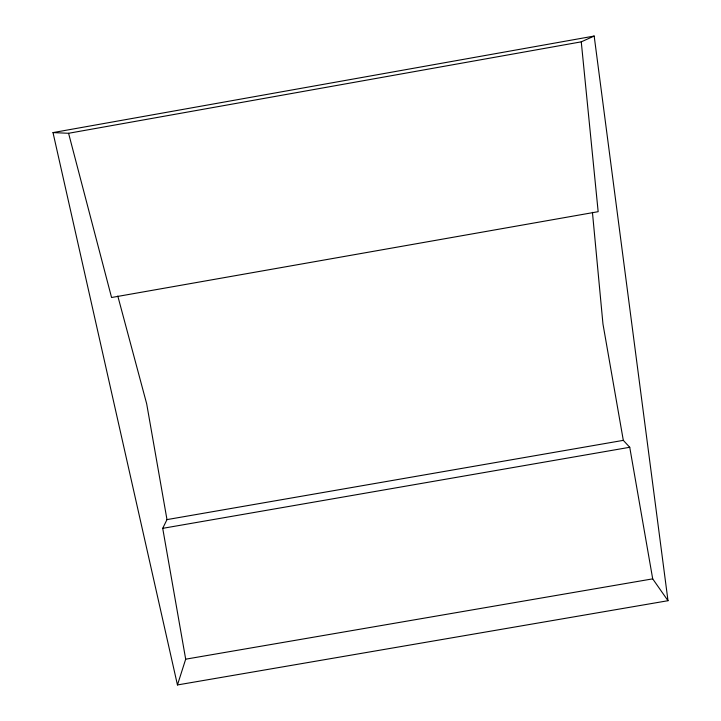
<?xml version="1.0" encoding="UTF-8"?>
<svg xmlns="http://www.w3.org/2000/svg" width="721" height="721" viewBox="0 0 721 721"><rect width="100%" height="100%" fill="white"/><g stroke="black" fill="none" stroke-linecap="round" stroke-linejoin="round"><path stroke-width="1.08" d="M177.456 684.95L53.003 132.592L594.176 36.05L667.997 600.71L177.456 684.95L185.685 659.183L162.712 528.34L166.984 519.607L146.687 403.85L117.802 296.052M53.003 132.592L68.576 133.286L581.261 41.845L594.176 36.05M166.984 519.607L623.314 440.36L629.739 447.281L652.703 578.855L667.997 600.71M162.712 528.34L629.739 447.281M185.685 659.183L652.703 578.855M68.576 133.286L111.566 297.503L598.16 211.686L581.261 41.845M623.314 440.36L602.963 323.981L592.437 212.344"/></g></svg>
